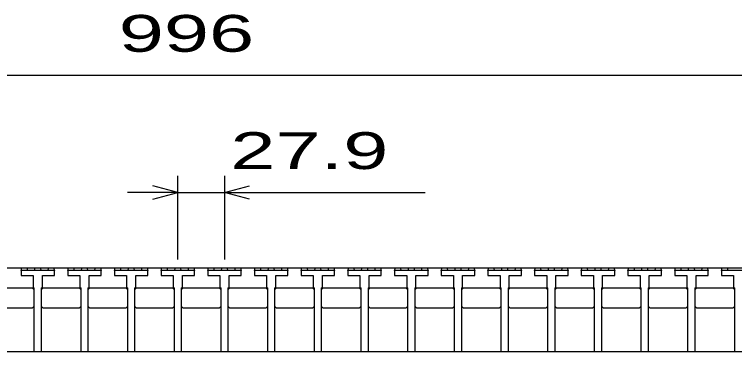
# Model space of a CAD drawing. Units: millimetres, scale not verified. Extents: x -1820 to 1736, y -1282 to 1048.
# Drawn here: x -961.3 to -531, y -534 to -332.7 of the extents above; entities that cross this region are included whole.
import ezdxf
from ezdxf.enums import TextEntityAlignment as Align

# ---------------------------------------------------------------- set-up
doc = ezdxf.new("R2010")
doc.units = ezdxf.units.MM
doc.header["$LTSCALE"] = 10
doc.layers.add('16', color=3, linetype='Continuous', lineweight=25)
doc.layers.add('22', color=2, linetype='Continuous', lineweight=25)
doc.styles.add('ベクトル', font='')
doc.styles.get('ベクトル').set_extended_font_data('ベクトル')

msp = doc.modelspace()

# ---------------------------------------------------------------- linework, layer by layer
at = {"layer": '16'}
for p, q in [((-1348, -484), (-352, -484)), ((-957.4, -485.5), (-956.9, -484)), ((-957.4, -485.5), (-957.4, -488.5)), ((-937.4, -485.5), (-957.4, -485.5)), ((-956.9, -484), (-954, -484)), ((-954, -484), (-953.5, -485.5)), ((-949.35, -485.5), (-948.85, -484)), ((-948.85, -484), (-945.95, -484)), ((-945.95, -484), (-945.45, -485.5)), ((-941.3, -485.5), (-940.8, -484)), ((-940.8, -484), (-937.9, -484)), ((-937.9, -484), (-937.4, -485.5)), ((-937.4, -488.5), (-937.4, -485.5)), ((-929.5, -485.5), (-929, -484)), ((-929.5, -485.5), (-929.5, -488.5)), ((-909.5, -485.5), (-929.5, -485.5)), ((-929, -484), (-926.1, -484)), ((-926.1, -484), (-925.6, -485.5)), ((-921.45, -485.5), (-920.95, -484)), ((-920.95, -484), (-918.05, -484)), ((-918.05, -484), (-917.55, -485.5)), ((-913.4, -485.5), (-912.9, -484)), ((-912.9, -484), (-910, -484)), ((-910, -484), (-909.5, -485.5)), ((-909.5, -488.5), (-909.5, -485.5)), ((-901.6, -485.5), (-901.1, -484)), ((-901.6, -485.5), (-901.6, -488.5)), ((-881.6, -485.5), (-901.6, -485.5)), ((-901.1, -484), (-898.2, -484)), ((-898.2, -484), (-897.7, -485.5)), ((-893.55, -485.5), (-893.05, -484)), ((-893.05, -484), (-890.15, -484)), ((-890.15, -484), (-889.65, -485.5)), ((-885.5, -485.5), (-885, -484)), ((-885, -484), (-882.1, -484)), ((-882.1, -484), (-881.6, -485.5)), ((-881.6, -488.5), (-881.6, -485.5)), ((-873.7, -485.5), (-873.2, -484)), ((-873.7, -485.5), (-873.7, -488.5)), ((-853.7, -485.5), (-873.7, -485.5)), ((-873.2, -484), (-870.3, -484)), ((-870.3, -484), (-869.8, -485.5)), ((-865.65, -485.5), (-865.15, -484)), ((-865.15, -484), (-862.25, -484)), ((-862.25, -484), (-861.75, -485.5)), ((-857.6, -485.5), (-857.1, -484)), ((-857.1, -484), (-854.2, -484)), ((-854.2, -484), (-853.7, -485.5)), ((-853.7, -488.5), (-853.7, -485.5)), ((-845.8, -485.5), (-845.3, -484)), ((-845.8, -485.5), (-845.8, -488.5)), ((-825.8, -485.5), (-845.8, -485.5)), ((-845.3, -484), (-842.4, -484)), ((-842.4, -484), (-841.9, -485.5)), ((-837.75, -485.5), (-837.25, -484)), ((-837.25, -484), (-834.35, -484)), ((-834.35, -484), (-833.85, -485.5)), ((-829.7, -485.5), (-829.2, -484)), ((-829.2, -484), (-826.3, -484)), ((-826.3, -484), (-825.8, -485.5)), ((-825.8, -488.5), (-825.8, -485.5)), ((-817.9, -485.5), (-817.4, -484)), ((-817.9, -485.5), (-817.9, -488.5)), ((-797.9, -485.5), (-817.9, -485.5)), ((-817.4, -484), (-814.5, -484)), ((-814.5, -484), (-814, -485.5)), ((-809.85, -485.5), (-809.35, -484)), ((-809.35, -484), (-806.45, -484)), ((-806.45, -484), (-805.95, -485.5)), ((-801.8, -485.5), (-801.3, -484)), ((-801.3, -484), (-798.4, -484)), ((-798.4, -484), (-797.9, -485.5)), ((-797.9, -488.5), (-797.9, -485.5)), ((-790, -485.5), (-789.5, -484)), ((-790, -485.5), (-790, -488.5)), ((-770, -485.5), (-790, -485.5)), ((-789.5, -484), (-786.6, -484)), ((-786.6, -484), (-786.1, -485.5)), ((-781.95, -485.5), (-781.45, -484)), ((-781.45, -484), (-778.55, -484)), ((-778.55, -484), (-778.05, -485.5)), ((-773.9, -485.5), (-773.4, -484)), ((-773.4, -484), (-770.5, -484)), ((-770.5, -484), (-770, -485.5)), ((-770, -488.5), (-770, -485.5)), ((-762.1, -485.5), (-761.6, -484)), ((-762.1, -485.5), (-762.1, -488.5)), ((-742.1, -485.5), (-762.1, -485.5)), ((-761.6, -484), (-758.7, -484)), ((-758.7, -484), (-758.2, -485.5)), ((-754.05, -485.5), (-753.55, -484)), ((-753.55, -484), (-750.65, -484)), ((-750.65, -484), (-750.15, -485.5)), ((-746, -485.5), (-745.5, -484)), ((-745.5, -484), (-742.6, -484)), ((-742.6, -484), (-742.1, -485.5)), ((-742.1, -488.5), (-742.1, -485.5)), ((-734.2, -485.5), (-733.7, -484)), ((-734.2, -485.5), (-734.2, -488.5)), ((-714.2, -485.5), (-734.2, -485.5)), ((-733.7, -484), (-730.8, -484)), ((-730.8, -484), (-730.3, -485.5)), ((-726.15, -485.5), (-725.65, -484)), ((-725.65, -484), (-722.75, -484)), ((-722.75, -484), (-722.25, -485.5)), ((-718.1, -485.5), (-717.6, -484)), ((-717.6, -484), (-714.7, -484)), ((-714.7, -484), (-714.2, -485.5)), ((-714.2, -488.5), (-714.2, -485.5)), ((-706.3, -485.5), (-705.8, -484)), ((-706.3, -485.5), (-706.3, -488.5)), ((-686.3, -485.5), (-706.3, -485.5)), ((-705.8, -484), (-702.9, -484)), ((-702.9, -484), (-702.4, -485.5)), ((-698.25, -485.5), (-697.75, -484)), ((-697.75, -484), (-694.85, -484)), ((-694.85, -484), (-694.35, -485.5)), ((-690.2, -485.5), (-689.7, -484)), ((-689.7, -484), (-686.8, -484)), ((-686.8, -484), (-686.3, -485.5)), ((-686.3, -488.5), (-686.3, -485.5)), ((-678.4, -485.5), (-677.9, -484)), ((-678.4, -485.5), (-678.4, -488.5)), ((-658.4, -485.5), (-678.4, -485.5)), ((-677.9, -484), (-675, -484)), ((-675, -484), (-674.5, -485.5)), ((-670.35, -485.5), (-669.85, -484)), ((-669.85, -484), (-666.95, -484)), ((-666.95, -484), (-666.45, -485.5)), ((-662.3, -485.5), (-661.8, -484)), ((-661.8, -484), (-658.9, -484)), ((-658.9, -484), (-658.4, -485.5)), ((-658.4, -488.5), (-658.4, -485.5)), ((-650.5, -485.5), (-650, -484)), ((-650.5, -485.5), (-650.5, -488.5)), ((-630.5, -485.5), (-650.5, -485.5)), ((-650, -484), (-647.1, -484)), ((-647.1, -484), (-646.6, -485.5)), ((-642.45, -485.5), (-641.95, -484)), ((-641.95, -484), (-639.05, -484)), ((-639.05, -484), (-638.55, -485.5)), ((-634.4, -485.5), (-633.9, -484)), ((-633.9, -484), (-631, -484)), ((-631, -484), (-630.5, -485.5)), ((-630.5, -488.5), (-630.5, -485.5)), ((-622.6, -485.5), (-622.1, -484)), ((-622.6, -485.5), (-622.6, -488.5)), ((-602.6, -485.5), (-622.6, -485.5)), ((-622.1, -484), (-619.2, -484)), ((-619.2, -484), (-618.7, -485.5)), ((-614.55, -485.5), (-614.05, -484)), ((-614.05, -484), (-611.15, -484)), ((-611.15, -484), (-610.65, -485.5)), ((-606.5, -485.5), (-606, -484)), ((-606, -484), (-603.1, -484)), ((-603.1, -484), (-602.6, -485.5)), ((-602.6, -488.5), (-602.6, -485.5)), ((-594.7, -485.5), (-594.2, -484)), ((-594.7, -485.5), (-594.7, -488.5)), ((-574.7, -485.5), (-594.7, -485.5)), ((-594.2, -484), (-591.3, -484)), ((-591.3, -484), (-590.8, -485.5)), ((-586.65, -485.5), (-586.15, -484)), ((-586.15, -484), (-583.25, -484)), ((-583.25, -484), (-582.75, -485.5)), ((-578.6, -485.5), (-578.1, -484)), ((-578.1, -484), (-575.2, -484)), ((-575.2, -484), (-574.7, -485.5)), ((-574.7, -488.5), (-574.7, -485.5)), ((-566.8, -485.5), (-566.3, -484)), ((-566.8, -485.5), (-566.8, -488.5)), ((-546.8, -485.5), (-566.8, -485.5)), ((-566.3, -484), (-563.4, -484)), ((-563.4, -484), (-562.9, -485.5)), ((-558.75, -485.5), (-558.25, -484)), ((-558.25, -484), (-555.35, -484)), ((-555.35, -484), (-554.85, -485.5)), ((-550.7, -485.5), (-550.2, -484)), ((-550.2, -484), (-547.3, -484)), ((-547.3, -484), (-546.8, -485.5)), ((-546.8, -488.5), (-546.8, -485.5)), ((-538.9, -485.5), (-538.4, -484)), ((-538.9, -485.5), (-538.9, -488.5)), ((-518.9, -485.5), (-538.9, -485.5)), ((-538.4, -484), (-535.5, -484)), ((-535.5, -484), (-535, -485.5)), ((-957.4, -488.5), (-950.15, -488.5)), ((-950.15, -488.5), (-950.15, -495.5)), ((-944.65, -495.5), (-944.65, -488.5)), ((-944.65, -488.5), (-937.4, -488.5)), ((-929.5, -488.5), (-922.25, -488.5)), ((-922.25, -488.5), (-922.25, -495.5)), ((-916.75, -495.5), (-916.75, -488.5)), ((-916.75, -488.5), (-909.5, -488.5)), ((-901.6, -488.5), (-894.35, -488.5)), ((-894.35, -488.5), (-894.35, -495.5)), ((-888.85, -495.5), (-888.85, -488.5)), ((-888.85, -488.5), (-881.6, -488.5)), ((-873.7, -488.5), (-866.45, -488.5)), ((-866.45, -488.5), (-866.45, -495.5)), ((-860.95, -495.5), (-860.95, -488.5)), ((-860.95, -488.5), (-853.7, -488.5)), ((-845.8, -488.5), (-838.55, -488.5)), ((-838.55, -488.5), (-838.55, -495.5)), ((-833.05, -495.5), (-833.05, -488.5)), ((-833.05, -488.5), (-825.8, -488.5)), ((-817.9, -488.5), (-810.65, -488.5)), ((-810.65, -488.5), (-810.65, -495.5)), ((-805.15, -495.5), (-805.15, -488.5)), ((-805.15, -488.5), (-797.9, -488.5)), ((-790, -488.5), (-782.75, -488.5)), ((-782.75, -488.5), (-782.75, -495.5)), ((-777.25, -495.5), (-777.25, -488.5)), ((-777.25, -488.5), (-770, -488.5)), ((-762.1, -488.5), (-754.85, -488.5)), ((-754.85, -488.5), (-754.85, -495.5)), ((-749.35, -495.5), (-749.35, -488.5)), ((-749.35, -488.5), (-742.1, -488.5)), ((-734.2, -488.5), (-726.95, -488.5)), ((-726.95, -488.5), (-726.95, -495.5)), ((-721.45, -495.5), (-721.45, -488.5)), ((-721.45, -488.5), (-714.2, -488.5)), ((-706.3, -488.5), (-699.05, -488.5)), ((-699.05, -488.5), (-699.05, -495.5)), ((-693.55, -495.5), (-693.55, -488.5)), ((-693.55, -488.5), (-686.3, -488.5)), ((-678.4, -488.5), (-671.15, -488.5)), ((-671.15, -488.5), (-671.15, -495.5)), ((-665.65, -495.5), (-665.65, -488.5)), ((-665.65, -488.5), (-658.4, -488.5)), ((-650.5, -488.5), (-643.25, -488.5)), ((-643.25, -488.5), (-643.25, -495.5)), ((-637.75, -495.5), (-637.75, -488.5)), ((-637.75, -488.5), (-630.5, -488.5)), ((-622.6, -488.5), (-615.35, -488.5)), ((-615.35, -488.5), (-615.35, -495.5)), ((-609.85, -495.5), (-609.85, -488.5)), ((-609.85, -488.5), (-602.6, -488.5)), ((-594.7, -488.5), (-587.45, -488.5)), ((-587.45, -488.5), (-587.45, -495.5)), ((-581.95, -495.5), (-581.95, -488.5)), ((-581.95, -488.5), (-574.7, -488.5)), ((-566.8, -488.5), (-559.55, -488.5)), ((-559.55, -488.5), (-559.55, -495.5)), ((-554.05, -495.5), (-554.05, -488.5)), ((-554.05, -488.5), (-546.8, -488.5)), ((-538.9, -488.5), (-531.65, -488.5)), ((-531.65, -488.5), (-531.65, -495.5)), ((-972.05, -496), (-950.65, -496)), ((-950.65, -496), (-949.65, -497)), ((-950.15, -495.5), (-949.65, -496)), ((-949.65, -496), (-949.65, -534)), ((-945.15, -496), (-944.65, -495.5)), ((-945.15, -534), (-945.15, -496)), ((-945.15, -497), (-944.15, -496)), ((-944.15, -496), (-922.75, -496)), ((-922.75, -496), (-921.75, -497)), ((-922.25, -495.5), (-921.75, -496)), ((-921.75, -496), (-921.75, -534)), ((-917.25, -496), (-916.75, -495.5)), ((-917.25, -534), (-917.25, -496)), ((-917.25, -497), (-916.25, -496)), ((-916.25, -496), (-894.85, -496)), ((-894.85, -496), (-893.85, -497)), ((-894.35, -495.5), (-893.85, -496)), ((-893.85, -496), (-893.85, -534)), ((-889.35, -496), (-888.85, -495.5)), ((-889.35, -534), (-889.35, -496)), ((-889.35, -497), (-888.35, -496)), ((-888.35, -496), (-866.95, -496)), ((-866.95, -496), (-865.95, -497)), ((-866.45, -495.5), (-865.95, -496)), ((-865.95, -496), (-865.95, -534)), ((-861.45, -496), (-860.95, -495.5)), ((-861.45, -534), (-861.45, -496)), ((-861.45, -497), (-860.45, -496)), ((-860.45, -496), (-839.05, -496)), ((-839.05, -496), (-838.05, -497)), ((-838.55, -495.5), (-838.05, -496)), ((-838.05, -496), (-838.05, -534)), ((-833.55, -496), (-833.05, -495.5)), ((-833.55, -534), (-833.55, -496)), ((-833.55, -497), (-832.55, -496)), ((-832.55, -496), (-811.15, -496)), ((-811.15, -496), (-810.15, -497)), ((-810.65, -495.5), (-810.15, -496)), ((-810.15, -496), (-810.15, -534)), ((-805.65, -496), (-805.15, -495.5)), ((-805.65, -534), (-805.65, -496)), ((-805.65, -497), (-804.65, -496)), ((-804.65, -496), (-783.25, -496)), ((-783.25, -496), (-782.25, -497)), ((-782.75, -495.5), (-782.25, -496)), ((-782.25, -496), (-782.25, -534)), ((-777.75, -496), (-777.25, -495.5)), ((-777.75, -534), (-777.75, -496)), ((-777.75, -497), (-776.75, -496)), ((-776.75, -496), (-755.35, -496)), ((-755.35, -496), (-754.35, -497)), ((-754.85, -495.5), (-754.35, -496)), ((-754.35, -496), (-754.35, -534)), ((-749.85, -496), (-749.35, -495.5)), ((-749.85, -534), (-749.85, -496)), ((-749.85, -497), (-748.85, -496)), ((-748.85, -496), (-727.45, -496)), ((-727.45, -496), (-726.45, -497)), ((-726.95, -495.5), (-726.45, -496)), ((-726.45, -496), (-726.45, -534)), ((-721.95, -496), (-721.45, -495.5)), ((-721.95, -534), (-721.95, -496)), ((-721.95, -497), (-720.95, -496)), ((-720.95, -496), (-699.55, -496)), ((-699.55, -496), (-698.55, -497)), ((-699.05, -495.5), (-698.55, -496)), ((-698.55, -496), (-698.55, -534)), ((-694.05, -496), (-693.55, -495.5)), ((-694.05, -534), (-694.05, -496)), ((-694.05, -497), (-693.05, -496)), ((-693.05, -496), (-671.65, -496)), ((-671.65, -496), (-670.65, -497)), ((-671.15, -495.5), (-670.65, -496)), ((-670.65, -496), (-670.65, -534)), ((-666.15, -496), (-665.65, -495.5)), ((-666.15, -534), (-666.15, -496)), ((-666.15, -497), (-665.15, -496)), ((-665.15, -496), (-643.75, -496)), ((-643.75, -496), (-642.75, -497)), ((-643.25, -495.5), (-642.75, -496)), ((-642.75, -496), (-642.75, -534)), ((-638.25, -496), (-637.75, -495.5)), ((-638.25, -534), (-638.25, -496)), ((-638.25, -497), (-637.25, -496)), ((-637.25, -496), (-615.85, -496)), ((-615.85, -496), (-614.85, -497)), ((-615.35, -495.5), (-614.85, -496)), ((-614.85, -496), (-614.85, -534)), ((-610.35, -496), (-609.85, -495.5)), ((-610.35, -534), (-610.35, -496)), ((-610.35, -497), (-609.35, -496)), ((-609.35, -496), (-587.95, -496)), ((-587.95, -496), (-586.95, -497)), ((-587.45, -495.5), (-586.95, -496)), ((-586.95, -496), (-586.95, -534)), ((-582.45, -496), (-581.95, -495.5)), ((-582.45, -534), (-582.45, -496)), ((-582.45, -497), (-581.45, -496)), ((-581.45, -496), (-560.05, -496)), ((-560.05, -496), (-559.05, -497)), ((-559.55, -495.5), (-559.05, -496)), ((-559.05, -496), (-559.05, -534)), ((-554.55, -496), (-554.05, -495.5)), ((-554.55, -534), (-554.55, -496)), ((-554.55, -497), (-553.55, -496)), ((-553.55, -496), (-532.15, -496)), ((-532.15, -496), (-531.15, -497)), ((-531.65, -495.5), (-531.15, -496)), ((-531.15, -496), (-531.15, -534)), ((-949.65, -507), (-950.65, -508)), ((-944.15, -508), (-945.15, -507)), ((-921.75, -507), (-922.75, -508)), ((-916.25, -508), (-917.25, -507)), ((-893.85, -507), (-894.85, -508)), ((-888.35, -508), (-889.35, -507)), ((-865.95, -507), (-866.95, -508)), ((-860.45, -508), (-861.45, -507)), ((-838.05, -507), (-839.05, -508)), ((-832.55, -508), (-833.55, -507)), ((-810.15, -507), (-811.15, -508)), ((-804.65, -508), (-805.65, -507)), ((-782.25, -507), (-783.25, -508)), ((-776.75, -508), (-777.75, -507)), ((-754.35, -507), (-755.35, -508)), ((-748.85, -508), (-749.85, -507)), ((-726.45, -507), (-727.45, -508)), ((-720.95, -508), (-721.95, -507)), ((-698.55, -507), (-699.55, -508)), ((-693.05, -508), (-694.05, -507)), ((-670.65, -507), (-671.65, -508)), ((-665.15, -508), (-666.15, -507)), ((-642.75, -507), (-643.75, -508)), ((-637.25, -508), (-638.25, -507)), ((-614.85, -507), (-615.85, -508)), ((-609.35, -508), (-610.35, -507)), ((-586.95, -507), (-587.95, -508)), ((-581.45, -508), (-582.45, -507)), ((-559.05, -507), (-560.05, -508)), ((-553.55, -508), (-554.55, -507)), ((-531.15, -507), (-532.15, -508)), ((-950.65, -508), (-972.05, -508)), ((-922.75, -508), (-944.15, -508)), ((-894.85, -508), (-916.25, -508)), ((-866.95, -508), (-888.35, -508)), ((-839.05, -508), (-860.45, -508)), ((-811.15, -508), (-832.55, -508)), ((-783.25, -508), (-804.65, -508)), ((-755.35, -508), (-776.75, -508)), ((-727.45, -508), (-748.85, -508)), ((-699.55, -508), (-720.95, -508)), ((-671.65, -508), (-693.05, -508)), ((-643.75, -508), (-665.15, -508)), ((-615.85, -508), (-637.25, -508)), ((-587.95, -508), (-609.35, -508)), ((-560.05, -508), (-581.45, -508)), ((-532.15, -508), (-553.55, -508)), ((-1348, -534), (-352, -534)), ((-949.65, -534), (-945.15, -534)), ((-921.75, -534), (-917.25, -534)), ((-893.85, -534), (-889.35, -534)), ((-865.95, -534), (-861.45, -534)), ((-838.05, -534), (-833.55, -534)), ((-810.15, -534), (-805.65, -534)), ((-782.25, -534), (-777.75, -534)), ((-754.35, -534), (-749.85, -534)), ((-726.45, -534), (-721.95, -534)), ((-698.55, -534), (-694.05, -534)), ((-670.65, -534), (-666.15, -534)), ((-642.75, -534), (-638.25, -534)), ((-614.85, -534), (-610.35, -534)), ((-586.95, -534), (-582.45, -534)), ((-559.05, -534), (-554.55, -534)), ((-531.15, -534), (-526.65, -534))]:
    msp.add_line(p, q, dxfattribs=at)
at = {"layer": '22', "color": 4}
for p, q in [((-1348, -369), (-352, -369)), ((-863.7, -479), (-863.7, -429)), ((-835.8, -429), (-835.8, -479)), ((-863.7, -439), (-878.7, -435)), ((-835.8, -439), (-820.8, -435)), ((-863.7, -439), (-893.7, -439)), ((-878.7, -443), (-863.7, -439)), ((-863.7, -439), (-835.8, -439)), ((-820.8, -443), (-835.8, -439)), ((-835.8, -439), (-715.8, -439))]:
    msp.add_line(p, q, dxfattribs=at)

# ---------------------------------------------------------------- texts
at = {"layer": '22', "style": 'ベクトル', "width": 1.65}
for s, p in [(' 996 ', (-912.5, -344)), (' 27.9 ', (-845.8, -414))]:
    msp.add_text(s, height=21.99, dxfattribs=at).set_placement(p, align=Align.MIDDLE_LEFT)

doc.saveas('drawing.dxf')
